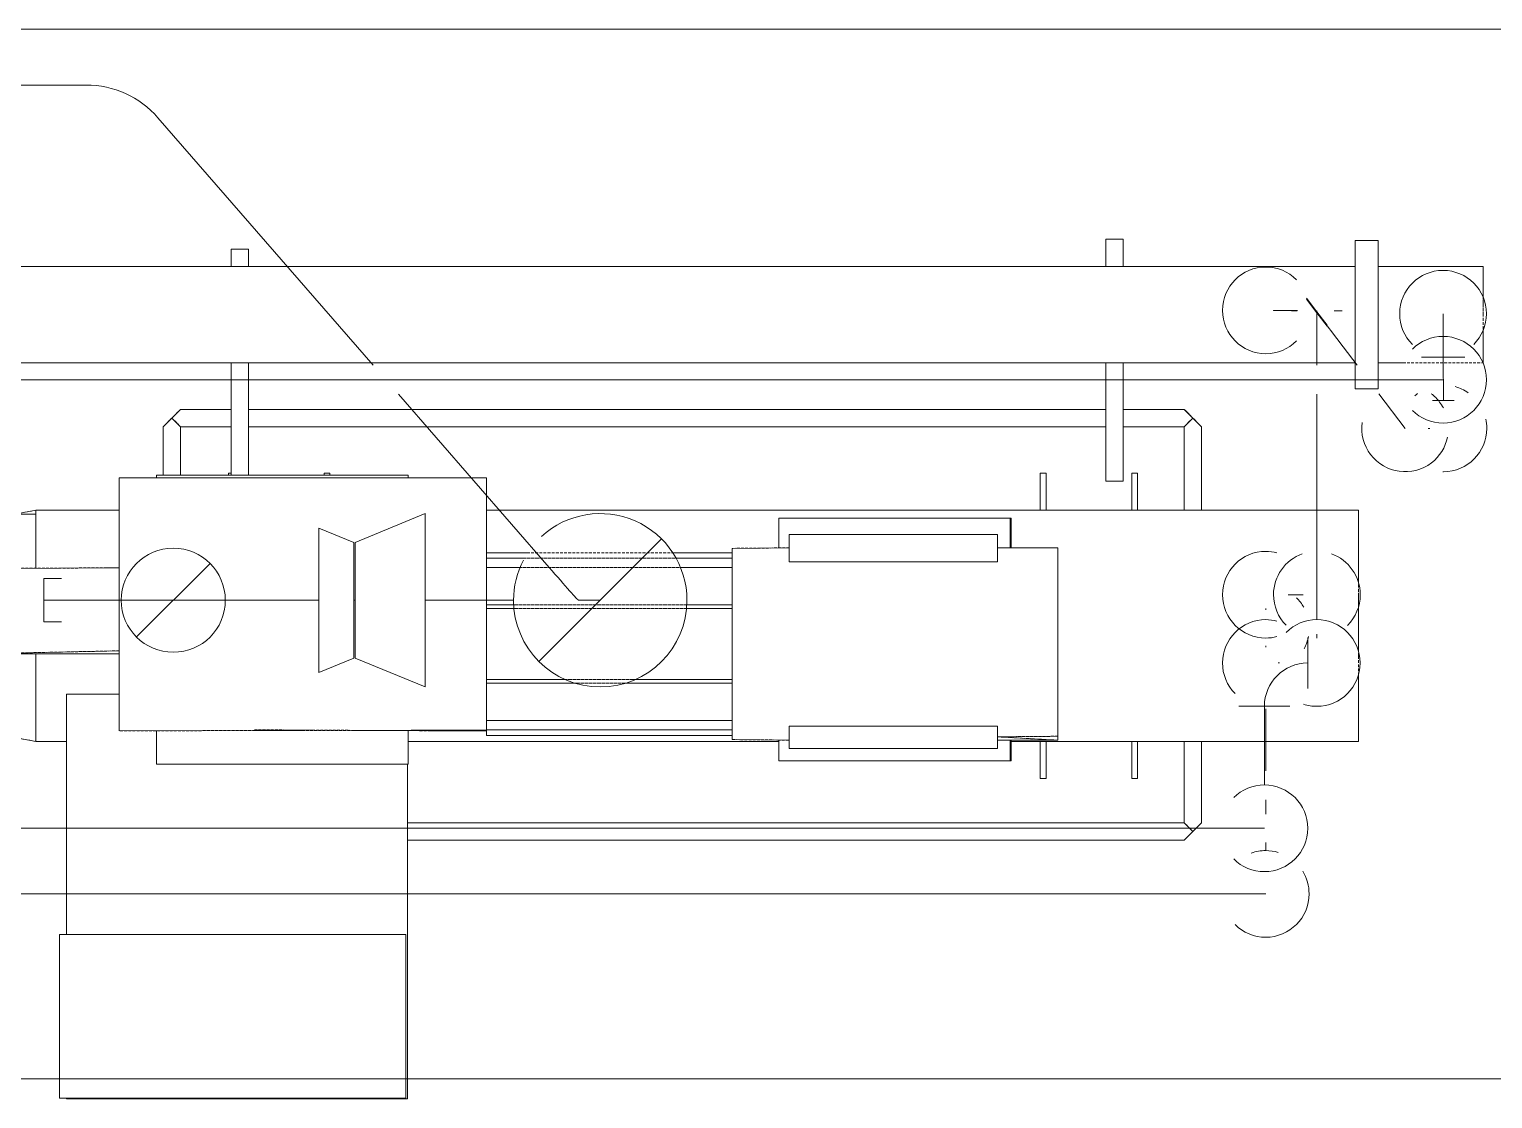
# Model space of a CAD drawing. Header units: centimetres. Extents: x -1906 to 5208, y -261 to 2955.
# Drawn here: x -752.2 to -499.1, y 745.1 to 930.2 of the extents above; entities that cross this region are included whole.
import ezdxf

# ---------------------------------------------------------------- set-up
doc = ezdxf.new("R2010")
doc.units = ezdxf.units.CM
doc.linetypes.add('Hidden', pattern=[0.714375, 0.47625, -0.238125])
for name, color, linetype, lineweight in [('A-DETL-HDLN', 7, 'Hidden', 18), ('M-EQPM', 7, 'Continuous', 18), ('M-HVAC-DUCT', 7, 'Continuous', 18), ('P-PIPE', 7, 'Continuous', 18)]:
    doc.layers.add(name, color=color, linetype=linetype, lineweight=lineweight)
doc.layers.add('M-HVAC-DUCT-ANNO', color=7, linetype='Continuous', lineweight=18, true_color=0x007f00)

# ---------------------------------------------------------------- blocks, each defined once
blk = doc.blocks.new('M_Round Tee - Standard-1409109-N01 - Planta trazado tuberias refrig exist_ - detalle 1')
at = {"layer": 'M-HVAC-DUCT', "color": 6, "true_color": 0xff00ff}
blk.add_line((-713.29, 831.41), (-741.29, 831.41), dxfattribs=at)
blk = doc.blocks.new('M_Round Transition - Angle - Reducción 45_-1409850-N01 - Planta trazado tuberias refrig exist_ - detalle 1')
at = {"layer": 'M-HVAC-DUCT', "color": 6, "true_color": 0xff00ff}
for p, q in [((6.04, 12.5), (0, 10)), ((6.04, -12.5), (6.04, 12.5)), ((0, 10), (0, -10)), ((0, -10), (6.04, -12.5))]:
    blk.add_line(p, q, dxfattribs=at)
blk = doc.blocks.new('M_Round Transition - Angle - Reducción 45_-1409851-N01 - Planta trazado tuberias refrig exist_ - detalle 1')
at = {"layer": 'M-HVAC-DUCT', "color": 6, "true_color": 0xff00ff}
for p, q in [((12.07, 15), (0, 10)), ((12.07, -15), (12.07, 15)), ((0, 10), (0, -10)), ((0, -10), (12.07, -15))]:
    blk.add_line(p, q, dxfattribs=at)
blk = doc.blocks.new('M_Round Elbow - 1 D-1410601-N01 - Planta trazado tuberias refrig exist_ - detalle 1')
at = {"layer": 'M-HVAC-DUCT', "color": 6, "true_color": 0xff00ff}
blk.add_line((-653.44, 831.41), (-653.44, 831.41), dxfattribs=at)
blk = doc.blocks.new('Bomba1 - Bomba1-1346114-N01 - Planta trazado tuberias refrig exist_ - detalle 1')
at = {"layer": 'A-DETL-HDLN'}
for p, q in [((76.25, 67.36), (76.25, 62.65)), ((76.25, 67.36), (79.25, 67.36)), ((79.25, 67.36), (76.25, 67.36)), ((76.25, 62.65), (76.25, 67.36)), ((79.25, 67.36), (79.25, 62.65)), ((79.25, 62.65), (79.25, 67.36)), ((123.35, 67.13), (119.35, 67.13)), ((123.35, 67.13), (119.35, 67.13)), ((119.35, 67.13), (119.35, 66.5)), ((119.35, 66.5), (119.35, 67.13)), ((119.35, 66.5), (119.35, 64.68)), ((119.35, 66.5), (119.35, 64.68)), ((123.35, 67.13), (123.35, 66.5)), ((123.35, 67.13), (123.35, 66.5)), ((123.35, 66.5), (123.35, 64.68)), ((123.35, 66.5), (123.35, 64.68)), ((-75, 65.61), (-75, 62.65)), ((-75, 65.61), (-72, 65.61)), ((-72, 65.61), (-75, 65.61)), ((-75, 62.65), (-75, 65.61)), ((-72, 65.61), (-72, 62.65)), ((-72, 62.65), (-72, 65.61)), ((119.35, 64.68), (119.35, 61.84)), ((119.35, 61.84), (119.35, 64.68)), ((123.35, 61.84), (123.35, 64.68)), ((123.35, 64.68), (123.35, 61.84)), ((119.35, 62.65), (-126.5, 62.65)), ((119.35, 62.65), (-126.5, 62.65)), ((119.35, 58.27), (119.35, 61.84)), ((119.35, 58.27), (119.35, 61.84)), ((123.35, 62.65), (141.5, 62.65)), ((123.35, 62.65), (141.5, 62.65)), ((123.35, 58.27), (123.35, 61.84)), ((123.35, 61.84), (123.35, 58.27)), ((141.5, 62.01), (141.5, 62.65)), ((141.5, 62.01), (141.5, 62.65)), ((141.5, 62.01), (141.5, 60.2)), ((141.5, 62.01), (141.5, 60.2)), ((119.35, 54.31), (119.35, 58.27)), ((119.35, 54.31), (119.35, 58.27)), ((123.35, 54.31), (123.35, 58.27)), ((123.35, 58.27), (123.35, 54.31)), ((141.5, 60.2), (141.5, 57.5)), ((141.5, 57.5), (141.5, 60.2)), ((141.5, 57.5), (141.5, 54.31)), ((141.5, 54.31), (141.5, 57.5)), ((119.35, 50.34), (119.35, 54.31)), ((119.35, 50.34), (119.35, 54.31)), ((123.35, 50.34), (123.35, 54.31)), ((123.35, 54.31), (123.35, 50.34)), ((141.5, 51.11), (141.5, 54.31)), ((141.5, 51.11), (141.5, 54.31)), ((141.5, 48.41), (141.5, 51.11)), ((141.5, 48.41), (141.5, 51.11)), ((119.35, 46.77), (119.35, 50.34)), ((119.35, 46.77), (119.35, 50.34)), ((123.35, 46.77), (123.35, 50.34)), ((123.35, 50.34), (123.35, 46.77)), ((141.5, 46.6), (141.5, 48.41)), ((141.5, 46.6), (141.5, 48.41)), ((119.35, 45.96), (-126.5, 45.96)), ((-75, 26.51), (-75, 45.96)), ((-75, 45.96), (-75, 26.51)), ((-72, 26.51), (-72, 45.96)), ((-72, 26.51), (-72, 45.96)), ((76.25, 25.46), (76.25, 45.96)), ((76.25, 45.96), (76.25, 25.46)), ((79.25, 25.46), (79.25, 45.96)), ((79.25, 25.46), (79.25, 45.96)), ((119.35, 43.93), (119.35, 46.77)), ((119.35, 43.93), (119.35, 46.77)), ((123.35, 43.93), (123.35, 46.77)), ((123.35, 46.77), (123.35, 43.93)), ((123.35, 45.96), (141.5, 45.96)), ((141.5, 46.6), (141.5, 45.96)), ((141.5, 45.96), (141.5, 46.6)), ((119.35, 42.11), (119.35, 43.93)), ((119.35, 42.11), (119.35, 43.93)), ((123.35, 42.11), (123.35, 43.93)), ((123.35, 43.93), (123.35, 42.11)), ((119.35, 41.48), (119.35, 42.11)), ((119.35, 41.48), (119.35, 42.11)), ((123.35, 41.48), (119.35, 41.48)), ((123.35, 41.48), (123.35, 42.11)), ((123.35, 42.11), (123.35, 41.48)), ((-85.28, 36.41), (-86.78, 34.91)), ((-86.78, 34.91), (-85.28, 36.41)), ((-83.78, 37.91), (-85.28, 36.41)), ((-83.78, 37.91), (-85.28, 36.41)), ((-85.28, 36.41), (-83.78, 34.91)), ((-85.28, 36.41), (-83.78, 34.91)), ((-75, 37.91), (-83.78, 37.91)), ((-75, 37.91), (-83.78, 37.91)), ((76.25, 37.91), (-72, 37.91)), ((76.25, 37.91), (-72, 37.91)), ((89.8, 37.91), (79.25, 37.91)), ((89.8, 37.91), (79.25, 37.91)), ((89.8, 37.91), (91.3, 36.41)), ((91.3, 36.41), (89.8, 37.91)), ((91.3, 36.41), (89.8, 34.91)), ((91.3, 36.41), (89.8, 34.91)), ((92.8, 34.91), (91.3, 36.41)), ((92.8, 34.91), (91.3, 36.41)), ((-86.78, 34.91), (-86.78, 26.51)), ((-86.78, 34.91), (-86.78, 26.51)), ((-83.78, 26.51), (-83.78, 34.91)), ((-75, 34.91), (-83.78, 34.91)), ((-75, 34.91), (-83.78, 34.91)), ((-83.78, 34.91), (-83.78, 26.51)), ((76.25, 34.91), (-72, 34.91)), ((76.25, 34.91), (-72, 34.91)), ((79.25, 34.91), (89.8, 34.91)), ((79.25, 34.91), (89.8, 34.91)), ((89.8, 34.91), (89.8, 20.45)), ((89.8, 20.45), (89.8, 34.91)), ((92.8, 20.45), (92.8, 34.91)), ((92.8, 20.45), (92.8, 34.91)), ((-94.38, 25.8), (-94.38, 26.09)), ((-94.38, 26.09), (-94.38, 25.8)), ((-94.38, 26.09), (-30.88, 26.07)), ((-94.38, 24.75), (-94.38, 25.8)), ((-94.38, 25.8), (-94.38, 24.75)), ((-87.95, 26.51), (-87.95, 26.09)), ((-87.95, 26.51), (-44.4, 26.51)), ((-87.95, 26.09), (-87.95, 26.51)), ((-44.4, 26.51), (-87.95, 26.51)), ((-75.51, 26.9), (-75, 26.9)), ((-75.51, 26.51), (-75.51, 26.9)), ((-75.51, 26.9), (-75, 26.9)), ((-75.51, 26.9), (-75.51, 26.51)), ((-57.95, 26.9), (-58.95, 26.9)), ((-57.95, 26.9), (-58.95, 26.9)), ((-58.95, 26.9), (-58.95, 26.51)), ((-58.95, 26.9), (-58.95, 26.51)), ((-57.95, 26.9), (-57.95, 26.51)), ((-57.95, 26.51), (-57.95, 26.9)), ((-44.4, 26.51), (-44.4, 26.08)), ((-44.4, 26.08), (-44.4, 26.51)), ((-30.88, 26.07), (-30.88, 25.99)), ((-30.88, 25.99), (-30.88, 26.07)), ((-30.88, 25.99), (-30.88, 25.4)), ((-30.88, 25.4), (-30.88, 25.99)), ((-30.88, 25.4), (-30.88, 24.34)), ((-30.88, 24.34), (-30.88, 25.4)), ((65.92, 26.9), (64.92, 26.9)), ((64.92, 20.45), (64.92, 26.9)), ((64.92, 26.9), (65.92, 26.9)), ((64.92, 26.9), (64.92, 20.45)), ((65.92, 20.45), (65.92, 26.9)), ((65.92, 20.45), (65.92, 26.9)), ((79.25, 25.46), (76.25, 25.46)), ((76.25, 25.46), (79.25, 25.46)), ((80.72, 26.9), (81.72, 26.9)), ((81.72, 26.9), (80.72, 26.9)), ((80.72, 26.9), (80.72, 20.45)), ((80.72, 20.45), (80.72, 26.9)), ((81.72, 26.9), (81.72, 20.45)), ((81.72, 26.9), (81.72, 20.45)), ((-94.38, 23.03), (-94.38, 24.75)), ((-94.38, 24.75), (-94.38, 23.03)), ((-94.38, 20.77), (-94.38, 23.03)), ((-94.38, 23.03), (-94.38, 20.77)), ((-30.88, 24.34), (-30.88, 22.88)), ((-30.88, 22.88), (-30.88, 24.34)), ((-30.88, 22.88), (-30.88, 21.08)), ((-30.88, 21.08), (-30.88, 22.88)), ((-108.83, 20.45), (-112.45, 19.78)), ((-108.83, 19.77), (-108.83, 20.45)), ((-108.83, 20.45), (-94.38, 20.45)), ((-108.83, 20.45), (-94.38, 20.45)), ((-108.83, 20.45), (-108.83, 19.77)), ((-94.38, 17.96), (-94.38, 20.77)), ((-94.38, 20.77), (-94.38, 17.96)), ((-30.88, 21.08), (-30.88, 16.73)), ((-30.88, 16.73), (-30.88, 21.08)), ((-30.88, 20.45), (119.94, 20.45)), ((-30.88, 20.45), (119.94, 20.45)), ((119.94, 19.77), (119.94, 20.45)), ((119.94, 20.45), (119.94, 19.77)), ((-112.45, 19.78), (-108.83, 19.77)), ((-108.83, 19.77), (-112.45, 19.78)), ((-108.83, 17.77), (-108.83, 19.77)), ((-108.83, 19.77), (-108.83, 17.77)), ((-108.83, 14.59), (-108.83, 17.77)), ((-108.83, 17.77), (-108.83, 14.59)), ((-94.38, 14.64), (-94.38, 17.96)), ((-94.38, 17.96), (-94.38, 14.64)), ((19.67, 13.93), (19.67, 19.09)), ((19.67, 19.09), (59.72, 19.09)), ((19.67, 19.09), (59.72, 19.09)), ((19.67, 19.09), (19.67, 13.93)), ((58.88, 19.09), (58.76, 19.09)), ((59.72, 19.09), (58.76, 19.09)), ((59.72, 19.09), (58.76, 19.09)), ((58.76, 19.09), (58.76, 19.09)), ((58.88, 19.09), (58.76, 19.09)), ((58.76, 19.09), (58.76, 19.09)), ((59.72, 19.09), (58.88, 19.09)), ((59.72, 19.09), (58.88, 19.09)), ((59.72, 19.09), (59.72, 13.95)), ((59.72, 19.09), (59.74, 19.09)), ((59.72, 13.95), (59.72, 19.09)), ((59.72, 19.09), (59.74, 19.09)), ((59.74, 13.95), (59.74, 19.09)), ((59.74, 19.09), (59.74, 13.95)), ((59.88, 19.09), (59.76, 19.09)), ((59.76, 13.95), (59.76, 19.09)), ((59.76, 13.95), (59.76, 19.09)), ((59.76, 19.09), (59.88, 19.09)), ((59.89, 15.91), (59.88, 19.09)), ((59.88, 19.09), (59.89, 15.91)), ((119.94, 19.77), (119.94, 17.77)), ((119.94, 19.77), (119.94, 17.77)), ((119.94, 17.77), (119.94, 14.59)), ((119.94, 17.77), (119.94, 14.59)), ((-30.88, 16.73), (-30.88, 11.74)), ((-30.88, 11.74), (-30.88, 16.73)), ((21.5, 16.25), (57.5, 16.25)), ((21.5, 16.25), (21.5, 11.5)), ((57.5, 16.25), (21.5, 16.25)), ((21.5, 11.5), (21.5, 16.25)), ((57.5, 11.5), (57.5, 16.25)), ((57.5, 11.5), (57.5, 16.25)), ((59.88, 13.95), (59.89, 15.91)), ((59.88, 13.95), (59.89, 15.91)), ((-108.83, 10.45), (-108.83, 14.59)), ((-108.83, 14.59), (-108.83, 10.45)), ((-94.38, 10.95), (-94.38, 14.64)), ((-94.38, 14.64), (-94.38, 10.95)), ((11.62, 13.11), (-30.88, 13.11)), ((11.62, 13.11), (-30.88, 13.11)), ((21.5, 13.95), (11.62, 13.86)), ((11.62, 13.7), (11.62, 13.86)), ((11.62, 13.7), (11.62, 13.86)), ((11.62, 12.27), (11.62, 13.7)), ((11.62, 12.27), (11.62, 13.7)), ((57.5, 13.95), (67.92, 13.95)), ((67.92, 13.95), (67.92, 13.28)), ((67.92, 13.28), (67.92, 13.95)), ((67.92, 13.28), (67.92, 11.31)), ((67.92, 13.28), (67.92, 11.31)), ((119.94, 10.45), (119.94, 14.59)), ((119.94, 14.59), (119.94, 10.45)), ((-119.88, 10.38), (-94.38, 10.49)), ((-94.38, 10.49), (-96.99, 10.48)), ((-94.38, 7), (-94.38, 10.95)), ((-94.38, 10.95), (-94.38, 7)), ((-30.88, 12.14), (11.62, 12.14)), ((11.62, 12.14), (-30.88, 12.14)), ((-30.88, 11.74), (-30.88, 6.42)), ((-30.88, 6.42), (-30.88, 11.74)), ((11.62, 10.55), (-30.88, 10.55)), ((-30.88, 10.55), (11.62, 10.55)), ((11.62, 9.68), (11.62, 12.27)), ((11.62, 9.68), (11.62, 12.27)), ((57.5, 11.5), (21.5, 11.5)), ((57.5, 11.5), (21.5, 11.5)), ((67.92, 11.31), (67.92, 8.21)), ((67.92, 11.31), (67.92, 8.21)), ((119.94, 5.63), (119.94, 10.45)), ((119.94, 10.45), (119.94, 5.63)), ((11.62, 6.13), (11.62, 9.68)), ((11.62, 9.68), (11.62, 6.13)), ((67.92, 8.21), (67.92, 4.22)), ((67.92, 8.21), (67.92, 4.22)), ((-94.38, 2.9), (-94.38, 7)), ((-94.38, 7), (-94.38, 2.9)), ((-30.88, 6.42), (-30.88, 1.01)), ((-30.88, 1.01), (-30.88, 6.42)), ((11.62, 1.9), (11.62, 6.13)), ((11.62, 6.13), (11.62, 1.9)), ((119.94, 0.45), (119.94, 5.63)), ((119.94, 5.63), (119.94, 0.45)), ((-94.38, -1.18), (-94.38, 2.9)), ((-94.38, 2.9), (-94.38, -1.18)), ((11.62, 4.11), (-30.88, 4.11)), ((-30.88, 4.11), (11.62, 4.11)), ((-30.88, 3.43), (11.62, 3.43)), ((11.62, 3.43), (-30.88, 3.43)), ((67.92, 4.22), (67.92, -0.32)), ((67.92, 4.22), (67.92, -0.32)), ((-30.88, 1.01), (-30.88, -4.18)), ((-30.88, -4.18), (-30.88, 1.01)), ((11.62, -2.69), (11.62, 1.9)), ((11.62, 1.9), (11.62, -2.69)), ((119.94, -4.72), (119.94, 0.45)), ((119.94, -4.72), (119.94, 0.45)), ((-94.38, -5.12), (-94.38, -1.18)), ((-94.38, -1.18), (-94.38, -5.12)), ((67.92, -0.32), (67.92, -5.06)), ((67.92, -5.06), (67.92, -0.32)), ((-119.88, -4.42), (-94.38, -3.87)), ((-94.38, -3.87), (-119.88, -4.42)), ((-94.38, -4.42), (-119.88, -4.42)), ((-119.88, -4.42), (-94.38, -4.42)), ((-108.83, -4.72), (-108.83, -4.42)), ((-108.83, -4.42), (-108.83, -4.72)), ((-108.83, -9.55), (-108.83, -4.72)), ((-108.83, -4.72), (-108.83, -9.55)), ((-30.88, -4.18), (-30.88, -8.85)), ((-30.88, -8.85), (-30.88, -4.18)), ((11.62, -7.28), (11.62, -2.69)), ((11.62, -2.69), (11.62, -7.28)), ((67.92, -5.06), (67.92, -9.61)), ((67.92, -9.61), (67.92, -5.06)), ((119.94, -9.55), (119.94, -4.72)), ((119.94, -9.55), (119.94, -4.72)), ((-94.38, -8.82), (-94.38, -5.12)), ((-94.38, -5.12), (-94.38, -8.82)), ((11.62, -11.52), (11.62, -7.28)), ((11.62, -7.28), (11.62, -11.52)), ((-108.83, -13.69), (-108.83, -9.55)), ((-108.83, -9.55), (-108.83, -13.69)), ((-94.38, -12.14), (-94.38, -8.82)), ((-94.38, -8.82), (-94.38, -12.14)), ((11.62, -8.81), (-30.88, -8.81)), ((-30.88, -8.81), (11.62, -8.81)), ((-30.88, -8.85), (-30.88, -12.85)), ((-30.88, -12.85), (-30.88, -8.85)), ((-30.88, -9.49), (11.62, -9.49)), ((11.62, -9.49), (-30.88, -9.49)), ((67.92, -13.59), (67.92, -9.61)), ((67.92, -13.59), (67.92, -9.61)), ((119.94, -13.69), (119.94, -9.55)), ((119.94, -13.69), (119.94, -9.55)), ((-103.5, -11.4), (-94.38, -11.4)), ((-103.5, -11.4), (-103.5, -52.99)), ((-103.5, -52.99), (-103.5, -11.4)), ((-103.5, -11.4), (-94.38, -11.4)), ((-94.38, -14.87), (-94.38, -12.14)), ((-94.38, -12.14), (-94.38, -14.87)), ((11.62, -15.07), (11.62, -11.52)), ((11.62, -15.07), (11.62, -11.52)), ((-108.83, -16.87), (-108.83, -13.69)), ((-108.83, -13.69), (-108.83, -16.87)), ((-94.38, -16.81), (-94.38, -14.87)), ((-94.38, -14.87), (-94.38, -16.81)), ((-30.88, -12.85), (-30.88, -14.52)), ((-30.88, -14.52), (-30.88, -12.85)), ((-30.88, -14.52), (-30.88, -15.9)), ((-30.88, -15.9), (-30.88, -14.52)), ((11.62, -17.66), (11.62, -15.07)), ((11.62, -17.66), (11.62, -15.07)), ((67.92, -16.69), (67.92, -13.59)), ((67.92, -16.69), (67.92, -13.59)), ((119.94, -16.87), (119.94, -13.69)), ((119.94, -16.87), (119.94, -13.69)), ((-108.83, -16.87), (-108.83, -18.87)), ((-108.83, -18.87), (-108.83, -16.87)), ((-94.38, -17.71), (-94.38, -16.81)), ((-94.38, -16.81), (-94.38, -17.71)), ((-30.88, -17.63), (-94.38, -17.71)), ((-87.95, -23.49), (-87.95, -17.7)), ((-87.95, -17.7), (-87.95, -23.49)), ((-71.01, -17.55), (-30.88, -17.75)), ((-44.4, -23.49), (-44.4, -17.68)), ((-44.4, -17.68), (-44.4, -23.49)), ((-43.88, -17.59), (-30.88, -17.63)), ((-30.88, -15.9), (-30.88, -15.94)), ((-30.88, -15.94), (-30.88, -15.9)), ((-30.88, -15.94), (-30.88, -16.74)), ((-30.88, -15.94), (11.62, -15.94)), ((11.62, -15.94), (-30.88, -15.94)), ((-30.88, -15.94), (-30.88, -16.74)), ((-30.88, -16.74), (-30.88, -17.28)), ((-30.88, -17.28), (-30.88, -16.74)), ((-30.88, -17.28), (-30.88, -17.52)), ((-30.88, -17.52), (-30.88, -17.28)), ((-30.88, -17.52), (-30.88, -17.63)), ((-30.88, -17.52), (11.62, -17.52)), ((11.62, -17.52), (-30.88, -17.52)), ((-30.88, -17.63), (-30.88, -17.52)), ((-30.88, -17.63), (-30.88, -17.72)), ((-30.88, -17.72), (-30.88, -17.63)), ((11.62, -19.09), (11.62, -17.66)), ((11.62, -19.09), (11.62, -17.66)), ((21.5, -16.89), (57.5, -16.89)), ((21.5, -16.89), (21.5, -20.75)), ((21.5, -16.89), (21.5, -20.75)), ((21.5, -16.89), (57.5, -16.89)), ((57.5, -16.89), (57.5, -20.75)), ((57.5, -20.75), (57.5, -16.89)), ((67.92, -16.69), (67.92, -18.66)), ((67.92, -18.66), (67.92, -16.69)), ((119.94, -18.87), (119.94, -16.87)), ((119.94, -18.87), (119.94, -16.87)), ((-112.45, -18.88), (-108.83, -19.55)), ((-108.83, -18.87), (-108.83, -19.55)), ((-108.83, -19.55), (-108.83, -18.87)), ((-103.5, -19.55), (-108.83, -19.55)), ((19.67, -19.55), (-44.4, -19.55)), ((-30.88, -17.75), (-30.88, -17.72)), ((-30.88, -17.75), (-30.88, -17.72)), ((-30.88, -18.5), (-30.88, -17.75)), ((-30.88, -17.75), (-30.88, -18.5)), ((11.62, -18.5), (-30.88, -18.5)), ((-30.88, -18.5), (11.62, -18.5)), ((11.62, -19.24), (11.62, -19.09)), ((11.62, -19.24), (11.62, -19.09)), ((11.62, -19.24), (21.5, -19.33)), ((11.62, -19.24), (21.5, -19.33)), ((19.67, -19.32), (19.67, -22.91)), ((19.67, -22.91), (19.67, -19.32)), ((57.5, -18.76), (67.92, -18.66)), ((67.92, -18.66), (57.5, -18.76)), ((67.92, -19.34), (57.5, -18.76)), ((57.5, -18.76), (67.92, -19.34)), ((57.5, -19.33), (67.92, -19.34)), ((57.5, -19.33), (67.92, -19.34)), ((59.72, -22.91), (59.72, -19.33)), ((59.72, -19.33), (59.72, -22.91)), ((59.74, -22.91), (59.75, -19.33)), ((59.74, -22.91), (59.74, -19.33)), ((59.74, -22.91), (59.75, -19.33)), ((59.74, -19.33), (59.74, -22.91)), ((59.86, -22.91), (59.88, -19.33)), ((59.88, -19.33), (59.86, -22.91)), ((119.94, -19.55), (59.88, -19.55)), ((64.92, -25.99), (64.92, -19.55)), ((64.92, -19.55), (64.92, -25.99)), ((65.92, -25.99), (65.92, -19.55)), ((65.92, -25.99), (65.92, -19.55)), ((67.92, -19.34), (67.92, -18.66)), ((67.92, -18.66), (67.92, -19.34)), ((80.72, -25.99), (80.72, -19.55)), ((80.72, -25.99), (80.72, -19.55)), ((81.72, -25.99), (81.72, -19.55)), ((81.72, -25.99), (81.72, -19.55)), ((89.8, -19.55), (89.8, -33.64)), ((89.8, -33.64), (89.8, -19.55)), ((92.8, -33.64), (92.8, -19.55)), ((92.8, -33.64), (92.8, -19.55)), ((119.94, -18.87), (119.94, -19.55)), ((119.94, -19.55), (119.94, -18.87)), ((21.5, -20.75), (57.5, -20.75)), ((57.5, -20.75), (21.5, -20.75)), ((-44.4, -23.49), (-87.95, -23.49)), ((-44.4, -23.49), (-87.95, -23.49)), ((-44.5, -23.49), (-44.5, -81.39)), ((-44.5, -81.39), (-44.5, -23.49)), ((19.67, -22.91), (59.72, -22.91)), ((59.72, -22.91), (19.67, -22.91)), ((59.72, -22.91), (59.74, -22.91)), ((59.74, -22.91), (59.72, -22.91)), ((59.86, -22.91), (59.74, -22.91)), ((59.86, -22.91), (59.74, -22.91)), ((65.92, -25.99), (64.92, -25.99)), ((64.92, -25.99), (65.92, -25.99)), ((81.72, -25.99), (80.72, -25.99)), ((80.72, -25.99), (81.72, -25.99)), ((89.8, -33.64), (-44.5, -33.64)), ((89.8, -33.64), (-44.5, -33.64)), ((89.8, -33.64), (91.3, -35.14)), ((91.3, -35.14), (89.8, -33.64)), ((91.3, -35.14), (89.8, -36.64)), ((89.8, -36.64), (91.3, -35.14)), ((91.3, -35.14), (92.8, -33.64)), ((92.8, -33.64), (91.3, -35.14)), ((89.8, -36.64), (-44.5, -36.64)), ((89.8, -36.64), (-44.5, -36.64)), ((-44.84, -52.99), (-104.7, -52.99)), ((-104.7, -52.99), (-104.7, -81.27)), ((-44.84, -52.99), (-104.7, -52.99)), ((-104.7, -81.27), (-104.7, -52.99)), ((-44.84, -81.27), (-44.84, -52.99)), ((-44.84, -81.27), (-44.84, -52.99)), ((-44.84, -81.27), (-104.7, -81.27)), ((-44.84, -81.27), (-104.7, -81.27)), ((-103.5, -81.39), (-103.5, -81.27)), ((-103.5, -81.27), (-103.5, -81.39)), ((-44.5, -81.39), (-103.5, -81.39)), ((-44.5, -81.39), (-103.5, -81.39))]:
    blk.add_line(p, q, dxfattribs=at)
at = {"layer": 'M-EQPM'}
for p, q in [((76.25, 67.36), (76.25, 62.65)), ((76.25, 67.36), (79.25, 67.36)), ((79.25, 67.36), (76.25, 67.36)), ((76.25, 62.65), (76.25, 67.36)), ((79.25, 67.36), (79.25, 62.65)), ((79.25, 62.65), (79.25, 67.36)), ((123.35, 67.13), (119.35, 67.13)), ((123.35, 67.13), (119.35, 67.13)), ((119.35, 67.13), (119.35, 66.5)), ((119.35, 66.5), (119.35, 67.13)), ((119.35, 66.5), (119.35, 64.68)), ((119.35, 66.5), (119.35, 64.68)), ((123.35, 67.13), (123.35, 66.5)), ((123.35, 67.13), (123.35, 66.5)), ((123.35, 66.5), (123.35, 64.68)), ((123.35, 66.5), (123.35, 64.68)), ((-75, 65.61), (-75, 62.65)), ((-75, 65.61), (-72, 65.61)), ((-72, 65.61), (-75, 65.61)), ((-75, 62.65), (-75, 65.61)), ((-72, 65.61), (-72, 62.65)), ((-72, 62.65), (-72, 65.61)), ((119.35, 64.68), (119.35, 61.84)), ((119.35, 61.84), (119.35, 64.68)), ((123.35, 61.84), (123.35, 64.68)), ((123.35, 64.68), (123.35, 61.84)), ((119.35, 62.65), (-122.1, 62.65)), ((119.35, 62.65), (-122.1, 62.65)), ((119.35, 58.27), (119.35, 61.84)), ((119.35, 58.27), (119.35, 61.84)), ((123.35, 62.65), (141.5, 62.65)), ((123.35, 62.65), (141.5, 62.65)), ((123.35, 58.27), (123.35, 61.84)), ((123.35, 61.84), (123.35, 58.27)), ((141.5, 62.01), (141.5, 62.65)), ((141.5, 62.01), (141.5, 62.65)), ((141.5, 62.01), (141.5, 60.2)), ((141.5, 62.01), (141.5, 60.2)), ((119.35, 54.31), (119.35, 58.27)), ((119.35, 54.31), (119.35, 58.27)), ((123.35, 54.31), (123.35, 58.27)), ((123.35, 58.27), (123.35, 54.31)), ((141.5, 60.2), (141.5, 57.5)), ((141.5, 57.5), (141.5, 60.2)), ((141.5, 57.5), (141.5, 57.17)), ((141.5, 57.17), (141.5, 57.5)), ((119.35, 50.34), (119.35, 54.31)), ((119.35, 50.34), (119.35, 54.31)), ((123.35, 50.34), (123.35, 54.31)), ((123.35, 54.31), (123.35, 50.34)), ((141.5, 51.11), (141.5, 51.76)), ((141.5, 51.11), (141.5, 51.76)), ((141.5, 48.41), (141.5, 51.11)), ((141.5, 48.41), (141.5, 51.11)), ((119.35, 46.77), (119.35, 50.34)), ((119.35, 46.77), (119.35, 50.34)), ((123.35, 46.77), (123.35, 50.34)), ((123.35, 50.34), (123.35, 46.77)), ((141.5, 46.6), (141.5, 48.41)), ((141.5, 46.6), (141.5, 48.41)), ((119.35, 45.96), (-122.1, 45.96)), ((-75, 26.51), (-75, 45.96)), ((-75, 45.96), (-75, 26.51)), ((-72, 26.51), (-72, 45.96)), ((-72, 26.51), (-72, 45.96)), ((76.25, 25.46), (76.25, 45.96)), ((76.25, 45.96), (76.25, 25.46)), ((79.25, 25.46), (79.25, 45.96)), ((79.25, 25.46), (79.25, 45.96)), ((119.35, 43.93), (119.35, 46.77)), ((119.35, 43.93), (119.35, 46.77)), ((123.35, 43.93), (123.35, 46.77)), ((123.35, 46.77), (123.35, 43.93)), ((123.35, 45.96), (127.73, 45.96)), ((141.41, 45.96), (141.5, 45.96)), ((141.5, 46.6), (141.5, 45.96)), ((141.5, 45.96), (141.5, 46.6)), ((119.35, 42.11), (119.35, 43.93)), ((119.35, 42.11), (119.35, 43.93)), ((123.35, 42.11), (123.35, 43.93)), ((123.35, 43.93), (123.35, 42.11)), ((119.35, 41.48), (119.35, 42.11)), ((119.35, 41.48), (119.35, 42.11)), ((123.35, 41.48), (119.35, 41.48)), ((123.35, 41.48), (123.35, 42.11)), ((123.35, 42.11), (123.35, 41.48)), ((-85.28, 36.41), (-86.78, 34.91)), ((-86.78, 34.91), (-85.28, 36.41)), ((-83.78, 37.91), (-85.28, 36.41)), ((-83.78, 37.91), (-85.28, 36.41)), ((-85.28, 36.41), (-83.78, 34.91)), ((-85.28, 36.41), (-83.78, 34.91)), ((-75, 37.91), (-83.78, 37.91)), ((-75, 37.91), (-83.78, 37.91)), ((76.25, 37.91), (-72, 37.91)), ((76.25, 37.91), (-72, 37.91)), ((89.8, 37.91), (79.25, 37.91)), ((89.8, 37.91), (79.25, 37.91)), ((89.8, 37.91), (91.3, 36.41)), ((91.3, 36.41), (89.8, 37.91)), ((91.3, 36.41), (89.8, 34.91)), ((91.3, 36.41), (89.8, 34.91)), ((92.8, 34.91), (91.3, 36.41)), ((92.8, 34.91), (91.3, 36.41)), ((-86.78, 34.91), (-86.78, 26.51)), ((-86.78, 34.91), (-86.78, 26.51)), ((-83.78, 26.51), (-83.78, 34.91)), ((-75, 34.91), (-83.78, 34.91)), ((-75, 34.91), (-83.78, 34.91)), ((-83.78, 34.91), (-83.78, 26.51)), ((76.25, 34.91), (-72, 34.91)), ((76.25, 34.91), (-72, 34.91)), ((79.25, 34.91), (89.8, 34.91)), ((79.25, 34.91), (89.8, 34.91)), ((89.8, 34.91), (89.8, 20.45)), ((89.8, 20.45), (89.8, 34.91)), ((92.8, 20.45), (92.8, 34.91)), ((92.8, 20.45), (92.8, 34.91)), ((-94.38, 25.8), (-94.38, 26.09)), ((-94.38, 26.09), (-94.38, 25.8)), ((-94.38, 26.09), (-30.88, 26.07)), ((-94.38, 24.75), (-94.38, 25.8)), ((-94.38, 25.8), (-94.38, 24.75)), ((-87.95, 26.51), (-87.95, 26.09)), ((-87.95, 26.51), (-44.4, 26.51)), ((-87.95, 26.09), (-87.95, 26.51)), ((-44.4, 26.51), (-87.95, 26.51)), ((-75.51, 26.9), (-75, 26.9)), ((-75.51, 26.51), (-75.51, 26.9)), ((-75.51, 26.9), (-75, 26.9)), ((-75.51, 26.9), (-75.51, 26.51)), ((-57.95, 26.9), (-58.95, 26.9)), ((-57.95, 26.9), (-58.95, 26.9)), ((-58.95, 26.9), (-58.95, 26.51)), ((-58.95, 26.9), (-58.95, 26.51)), ((-57.95, 26.9), (-57.95, 26.51)), ((-57.95, 26.51), (-57.95, 26.9)), ((-44.4, 26.51), (-44.4, 26.08)), ((-44.4, 26.08), (-44.4, 26.51)), ((-30.88, 26.07), (-30.88, 25.99)), ((-30.88, 25.99), (-30.88, 26.07)), ((-30.88, 25.99), (-30.88, 25.4)), ((-30.88, 25.4), (-30.88, 25.99)), ((-30.88, 25.4), (-30.88, 24.34)), ((-30.88, 24.34), (-30.88, 25.4)), ((65.92, 26.9), (64.92, 26.9)), ((64.92, 20.45), (64.92, 26.9)), ((64.92, 26.9), (65.92, 26.9)), ((64.92, 26.9), (64.92, 20.45)), ((65.92, 20.45), (65.92, 26.9)), ((65.92, 20.45), (65.92, 26.9)), ((79.25, 25.46), (76.25, 25.46)), ((76.25, 25.46), (79.25, 25.46)), ((80.72, 26.9), (81.72, 26.9)), ((81.72, 26.9), (80.72, 26.9)), ((80.72, 26.9), (80.72, 20.45)), ((80.72, 20.45), (80.72, 26.9)), ((81.72, 26.9), (81.72, 20.45)), ((81.72, 26.9), (81.72, 20.45)), ((-94.38, 23.03), (-94.38, 24.75)), ((-94.38, 24.75), (-94.38, 23.03)), ((-94.38, 20.77), (-94.38, 23.03)), ((-94.38, 23.03), (-94.38, 20.77)), ((-30.88, 24.34), (-30.88, 22.88)), ((-30.88, 22.88), (-30.88, 24.34)), ((-30.88, 22.88), (-30.88, 21.08)), ((-30.88, 21.08), (-30.88, 22.88)), ((-108.83, 20.45), (-112.45, 19.78)), ((-108.83, 19.77), (-108.83, 20.45)), ((-108.83, 20.45), (-94.38, 20.45)), ((-108.83, 20.45), (-94.38, 20.45)), ((-108.83, 20.45), (-108.83, 19.77)), ((-94.38, 17.96), (-94.38, 20.77)), ((-94.38, 20.77), (-94.38, 17.96)), ((-30.88, 21.08), (-30.88, 16.73)), ((-30.88, 16.73), (-30.88, 21.08)), ((-30.88, 20.45), (119.94, 20.45)), ((-30.88, 20.45), (119.94, 20.45)), ((119.94, 19.77), (119.94, 20.45)), ((119.94, 20.45), (119.94, 19.77)), ((-112.45, 19.78), (-108.83, 19.77)), ((-108.83, 19.77), (-112.45, 19.78)), ((-108.83, 17.77), (-108.83, 19.77)), ((-108.83, 19.77), (-108.83, 17.77)), ((-108.83, 14.59), (-108.83, 17.77)), ((-108.83, 17.77), (-108.83, 14.59)), ((-94.38, 14.64), (-94.38, 17.96)), ((-94.38, 17.96), (-94.38, 14.64)), ((19.67, 13.93), (19.67, 19.09)), ((19.67, 19.09), (59.72, 19.09)), ((19.67, 19.09), (59.72, 19.09)), ((19.67, 19.09), (19.67, 13.93)), ((58.88, 19.09), (58.76, 19.09)), ((59.72, 19.09), (58.76, 19.09)), ((59.72, 19.09), (58.76, 19.09)), ((58.76, 19.09), (58.76, 19.09)), ((58.88, 19.09), (58.76, 19.09)), ((58.76, 19.09), (58.76, 19.09)), ((59.72, 19.09), (58.88, 19.09)), ((59.72, 19.09), (58.88, 19.09)), ((59.72, 19.09), (59.72, 13.95)), ((59.72, 19.09), (59.74, 19.09)), ((59.72, 13.95), (59.72, 19.09)), ((59.72, 19.09), (59.74, 19.09)), ((59.74, 13.95), (59.74, 19.09)), ((59.74, 19.09), (59.74, 13.95)), ((59.88, 19.09), (59.76, 19.09)), ((59.76, 13.95), (59.76, 19.09)), ((59.76, 13.95), (59.76, 19.09)), ((59.76, 19.09), (59.88, 19.09)), ((59.89, 15.91), (59.88, 19.09)), ((59.88, 19.09), (59.89, 15.91)), ((119.94, 19.77), (119.94, 17.77)), ((119.94, 19.77), (119.94, 17.77)), ((119.94, 17.77), (119.94, 14.59)), ((119.94, 17.77), (119.94, 14.59)), ((-30.88, 16.73), (-30.88, 11.74)), ((-30.88, 11.74), (-30.88, 16.73)), ((21.5, 16.25), (57.5, 16.25)), ((21.5, 16.25), (21.5, 11.5)), ((57.5, 16.25), (21.5, 16.25)), ((21.5, 11.5), (21.5, 16.25)), ((57.5, 11.5), (57.5, 16.25)), ((57.5, 11.5), (57.5, 16.25)), ((59.88, 13.95), (59.89, 15.91)), ((59.88, 13.95), (59.89, 15.91)), ((-108.83, 10.45), (-108.83, 14.59)), ((-108.83, 14.59), (-108.83, 10.45)), ((-94.38, 10.95), (-94.38, 14.64)), ((-94.38, 14.64), (-94.38, 10.95)), ((-23.62, 13.11), (-30.88, 13.11)), ((-23.62, 13.11), (-30.88, 13.11)), ((11.62, 13.11), (1.24, 13.11)), ((11.62, 13.11), (1.24, 13.11)), ((21.5, 13.95), (11.62, 13.86)), ((11.62, 13.7), (11.62, 13.86)), ((11.62, 13.7), (11.62, 13.86)), ((11.62, 12.27), (11.62, 13.7)), ((11.62, 12.27), (11.62, 13.7)), ((57.5, 13.95), (67.92, 13.95)), ((67.92, 13.95), (67.92, 13.28)), ((67.92, 13.28), (67.92, 13.95)), ((67.92, 13.28), (67.92, 11.31)), ((67.92, 13.28), (67.92, 11.31)), ((119.94, 10.45), (119.94, 14.59)), ((119.94, 14.59), (119.94, 10.45)), ((-119.88, 10.38), (-94.38, 10.49)), ((-94.38, 10.49), (-96.99, 10.48)), ((-94.38, 7), (-94.38, 10.95)), ((-94.38, 10.95), (-94.38, 7)), ((-30.88, 12.14), (-24.28, 12.14)), ((-24.28, 12.14), (-30.88, 12.14)), ((-30.88, 11.74), (-30.88, 6.42)), ((-30.88, 6.42), (-30.88, 11.74)), ((-24.94, 10.55), (-30.88, 10.55)), ((-30.88, 10.55), (-24.94, 10.55)), ((1.91, 12.14), (11.62, 12.14)), ((11.62, 12.14), (1.91, 12.14)), ((11.62, 10.55), (2.56, 10.55)), ((2.56, 10.55), (11.62, 10.55)), ((11.62, 9.68), (11.62, 12.27)), ((11.62, 9.68), (11.62, 12.27)), ((57.5, 11.5), (21.5, 11.5)), ((57.5, 11.5), (21.5, 11.5)), ((67.92, 11.31), (67.92, 8.21)), ((67.92, 11.31), (67.92, 8.21)), ((119.94, 7.91), (119.94, 10.45)), ((119.94, 10.45), (119.94, 7.91)), ((11.62, 6.13), (11.62, 9.68)), ((11.62, 9.68), (11.62, 6.13)), ((67.92, 8.21), (67.92, 4.22)), ((67.92, 8.21), (67.92, 4.22)), ((-94.38, 2.9), (-94.38, 7)), ((-94.38, 7), (-94.38, 2.9)), ((-30.88, 6.42), (-30.88, 1.01)), ((-30.88, 1.01), (-30.88, 6.42)), ((11.62, 1.9), (11.62, 6.13)), ((11.62, 6.13), (11.62, 1.9)), ((-94.38, -1.18), (-94.38, 2.9)), ((-94.38, 2.9), (-94.38, -1.18)), ((-26.09, 4.11), (-30.88, 4.11)), ((-30.88, 4.11), (-26.09, 4.11)), ((-30.88, 3.43), (-26, 3.43)), ((-26, 3.43), (-30.88, 3.43)), ((3.62, 3.43), (11.62, 3.43)), ((11.62, 3.43), (3.62, 3.43)), ((11.62, 4.11), (3.71, 4.11)), ((3.71, 4.11), (11.62, 4.11)), ((67.92, 4.22), (67.92, -0.32)), ((67.92, 4.22), (67.92, -0.32)), ((119.94, 0.45), (119.94, 3.78)), ((119.94, 3.78), (119.94, 0.45)), ((-30.88, 1.01), (-30.88, -4.18)), ((-30.88, -4.18), (-30.88, 1.01)), ((11.62, -2.69), (11.62, 1.9)), ((11.62, 1.9), (11.62, -2.69)), ((119.94, -3.93), (119.94, 0.45)), ((119.94, -3.93), (119.94, 0.45)), ((-94.38, -5.12), (-94.38, -1.18)), ((-94.38, -1.18), (-94.38, -5.12)), ((67.92, -0.32), (67.92, -5.06)), ((67.92, -5.06), (67.92, -0.32)), ((-119.88, -4.42), (-94.38, -3.87)), ((-94.38, -3.87), (-119.88, -4.42)), ((-94.38, -4.42), (-119.88, -4.42)), ((-119.88, -4.42), (-94.38, -4.42)), ((-108.83, -4.72), (-108.83, -4.42)), ((-108.83, -4.42), (-108.83, -4.72)), ((-108.83, -9.55), (-108.83, -4.72)), ((-108.83, -4.72), (-108.83, -9.55)), ((-30.88, -4.18), (-30.88, -8.85)), ((-30.88, -8.85), (-30.88, -4.18)), ((11.62, -7.28), (11.62, -2.69)), ((11.62, -2.69), (11.62, -7.28)), ((67.92, -5.06), (67.92, -9.61)), ((67.92, -9.61), (67.92, -5.06)), ((-94.38, -8.82), (-94.38, -5.12)), ((-94.38, -5.12), (-94.38, -8.82)), ((11.62, -11.52), (11.62, -7.28)), ((11.62, -7.28), (11.62, -11.52)), ((-108.83, -13.69), (-108.83, -9.55)), ((-108.83, -9.55), (-108.83, -13.69)), ((-94.38, -12.14), (-94.38, -8.82)), ((-94.38, -8.82), (-94.38, -12.14)), ((-16.98, -8.81), (-30.88, -8.81)), ((-30.88, -8.81), (-16.98, -8.81)), ((-30.88, -8.85), (-30.88, -12.85)), ((-30.88, -12.85), (-30.88, -8.85)), ((-30.88, -9.49), (-15.33, -9.49)), ((-15.33, -9.49), (-30.88, -9.49)), ((-7.04, -9.49), (11.62, -9.49)), ((11.62, -9.49), (-7.04, -9.49)), ((11.62, -8.81), (-5.4, -8.81)), ((-5.4, -8.81), (11.62, -8.81)), ((67.92, -13.59), (67.92, -9.61)), ((67.92, -13.59), (67.92, -9.61)), ((119.94, -9.55), (119.94, -8.02)), ((119.94, -9.55), (119.94, -8.02)), ((119.94, -13.69), (119.94, -9.55)), ((119.94, -13.69), (119.94, -9.55)), ((-103.5, -11.4), (-94.38, -11.4)), ((-103.5, -11.4), (-103.5, -52.99)), ((-103.5, -52.99), (-103.5, -11.4)), ((-103.5, -11.4), (-94.38, -11.4)), ((-94.38, -14.87), (-94.38, -12.14)), ((-94.38, -12.14), (-94.38, -14.87)), ((11.62, -15.07), (11.62, -11.52)), ((11.62, -15.07), (11.62, -11.52)), ((-108.83, -16.87), (-108.83, -13.69)), ((-108.83, -13.69), (-108.83, -16.87)), ((-94.38, -16.81), (-94.38, -14.87)), ((-94.38, -14.87), (-94.38, -16.81)), ((-30.88, -12.85), (-30.88, -14.52)), ((-30.88, -14.52), (-30.88, -12.85)), ((-30.88, -14.52), (-30.88, -15.9)), ((-30.88, -15.9), (-30.88, -14.52)), ((11.62, -17.66), (11.62, -15.07)), ((11.62, -17.66), (11.62, -15.07)), ((67.92, -16.69), (67.92, -13.59)), ((67.92, -16.69), (67.92, -13.59)), ((119.94, -16.87), (119.94, -13.69)), ((119.94, -16.87), (119.94, -13.69)), ((-108.83, -16.87), (-108.83, -18.87)), ((-108.83, -18.87), (-108.83, -16.87)), ((-94.38, -17.71), (-94.38, -16.81)), ((-94.38, -16.81), (-94.38, -17.71)), ((-30.88, -17.63), (-94.38, -17.71)), ((-87.95, -23.49), (-87.95, -17.7)), ((-87.95, -17.7), (-87.95, -23.49)), ((-71.01, -17.55), (-30.88, -17.75)), ((-44.4, -23.49), (-44.4, -17.68)), ((-44.4, -17.68), (-44.4, -23.49)), ((-43.88, -17.59), (-30.88, -17.63)), ((-30.88, -15.9), (-30.88, -15.94)), ((-30.88, -15.94), (-30.88, -15.9)), ((-30.88, -15.94), (-30.88, -16.74)), ((-30.88, -15.94), (11.62, -15.94)), ((11.62, -15.94), (-30.88, -15.94)), ((-30.88, -15.94), (-30.88, -16.74)), ((-30.88, -16.74), (-30.88, -17.28)), ((-30.88, -17.28), (-30.88, -16.74)), ((-30.88, -17.28), (-30.88, -17.52)), ((-30.88, -17.52), (-30.88, -17.28)), ((-30.88, -17.52), (-30.88, -17.63)), ((-30.88, -17.52), (11.62, -17.52)), ((11.62, -17.52), (-30.88, -17.52)), ((-30.88, -17.63), (-30.88, -17.52)), ((-30.88, -17.63), (-30.88, -17.72)), ((-30.88, -17.72), (-30.88, -17.63)), ((11.62, -19.09), (11.62, -17.66)), ((11.62, -19.09), (11.62, -17.66)), ((21.5, -16.89), (57.5, -16.89)), ((21.5, -16.89), (21.5, -20.75)), ((21.5, -16.89), (21.5, -20.75)), ((21.5, -16.89), (57.5, -16.89)), ((57.5, -16.89), (57.5, -20.75)), ((57.5, -20.75), (57.5, -16.89)), ((67.92, -16.69), (67.92, -18.66)), ((67.92, -18.66), (67.92, -16.69)), ((119.94, -18.87), (119.94, -16.87)), ((119.94, -18.87), (119.94, -16.87)), ((-112.45, -18.88), (-108.83, -19.55)), ((-108.83, -18.87), (-108.83, -19.55)), ((-108.83, -19.55), (-108.83, -18.87)), ((-103.5, -19.55), (-108.83, -19.55)), ((19.67, -19.55), (-44.4, -19.55)), ((-30.88, -17.75), (-30.88, -17.72)), ((-30.88, -17.75), (-30.88, -17.72)), ((-30.88, -18.5), (-30.88, -17.75)), ((-30.88, -17.75), (-30.88, -18.5)), ((11.62, -18.5), (-30.88, -18.5)), ((-30.88, -18.5), (11.62, -18.5)), ((11.62, -19.24), (11.62, -19.09)), ((11.62, -19.24), (11.62, -19.09)), ((11.62, -19.24), (21.5, -19.33)), ((11.62, -19.24), (21.5, -19.33)), ((19.67, -19.32), (19.67, -22.91)), ((19.67, -22.91), (19.67, -19.32)), ((57.5, -18.76), (67.92, -18.66)), ((67.92, -18.66), (57.5, -18.76)), ((67.92, -19.34), (57.5, -18.76)), ((57.5, -18.76), (67.92, -19.34)), ((57.5, -19.33), (67.92, -19.34)), ((57.5, -19.33), (67.92, -19.34)), ((59.72, -22.91), (59.72, -19.33)), ((59.72, -19.33), (59.72, -22.91)), ((59.74, -22.91), (59.75, -19.33)), ((59.74, -22.91), (59.74, -19.33)), ((59.74, -22.91), (59.75, -19.33)), ((59.74, -19.33), (59.74, -22.91)), ((59.86, -22.91), (59.88, -19.33)), ((59.88, -19.33), (59.86, -22.91)), ((119.94, -19.55), (59.88, -19.55)), ((64.92, -25.99), (64.92, -19.55)), ((64.92, -19.55), (64.92, -25.99)), ((65.92, -25.99), (65.92, -19.55)), ((65.92, -25.99), (65.92, -19.55)), ((67.92, -19.34), (67.92, -18.66)), ((67.92, -18.66), (67.92, -19.34)), ((80.72, -25.99), (80.72, -19.55)), ((80.72, -25.99), (80.72, -19.55)), ((81.72, -25.99), (81.72, -19.55)), ((81.72, -25.99), (81.72, -19.55)), ((89.8, -19.55), (89.8, -33.64)), ((89.8, -33.64), (89.8, -19.55)), ((92.8, -33.64), (92.8, -19.55)), ((92.8, -33.64), (92.8, -19.55)), ((119.94, -18.87), (119.94, -19.55)), ((119.94, -19.55), (119.94, -18.87)), ((21.5, -20.75), (57.5, -20.75)), ((57.5, -20.75), (21.5, -20.75)), ((-44.4, -23.49), (-87.95, -23.49)), ((-44.4, -23.49), (-87.95, -23.49)), ((-44.5, -23.49), (-44.5, -81.39)), ((-44.5, -81.39), (-44.5, -23.49)), ((19.67, -22.91), (59.72, -22.91)), ((59.72, -22.91), (19.67, -22.91)), ((59.72, -22.91), (59.74, -22.91)), ((59.74, -22.91), (59.72, -22.91)), ((59.86, -22.91), (59.74, -22.91)), ((59.86, -22.91), (59.74, -22.91)), ((65.92, -25.99), (64.92, -25.99)), ((64.92, -25.99), (65.92, -25.99)), ((81.72, -25.99), (80.72, -25.99)), ((80.72, -25.99), (81.72, -25.99)), ((89.8, -33.64), (-44.5, -33.64)), ((89.8, -33.64), (-44.5, -33.64)), ((89.8, -33.64), (91.3, -35.14)), ((91.3, -35.14), (89.8, -33.64)), ((91.3, -35.14), (89.8, -36.64)), ((89.8, -36.64), (91.3, -35.14)), ((91.3, -35.14), (92.8, -33.64)), ((92.8, -33.64), (91.3, -35.14)), ((89.8, -36.64), (-44.5, -36.64)), ((89.8, -36.64), (-44.5, -36.64)), ((-44.84, -52.99), (-104.7, -52.99)), ((-104.7, -52.99), (-104.7, -81.27)), ((-44.84, -52.99), (-104.7, -52.99)), ((-104.7, -81.27), (-104.7, -52.99)), ((-44.84, -81.27), (-44.84, -52.99)), ((-44.84, -81.27), (-44.84, -52.99)), ((-44.84, -81.27), (-104.7, -81.27)), ((-44.84, -81.27), (-104.7, -81.27)), ((-103.5, -81.39), (-103.5, -81.27)), ((-103.5, -81.27), (-103.5, -81.39)), ((-44.5, -81.39), (-103.5, -81.39)), ((-44.5, -81.39), (-103.5, -81.39))]:
    blk.add_line(p, q, dxfattribs=at)

msp = doc.modelspace()

# ---------------------------------------------------------------- linework, layer by layer
at = {"layer": 'A-DETL-HDLN', "color": 6, "linetype": 'Continuous', "true_color": 0xff00ff}
for p, q in [((-507.68, 877.06), (-507.68, 873.49)), ((-511.4, 873.48), (-507.74, 873.49)), ((-507.68, 875.69), (-507.68, 874.87)), ((-507.65, 873.78), (-507.65, 873.52)), ((-507.65, 873.49), (-507.62, 865.99)), ((-507.56, 873.49), (-503.9, 873.5)), ((-509.5, 865.98), (-505.75, 866)), ((-509.99, 861.16), (-510.24, 861.16)), ((-534.45, 832.37), (-532, 832.37)), ((-531.88, 832.37), (-532.14, 832.37)), ((-538.33, 829.99), (-538.33, 829.74)), ((-529.51, 825.55), (-529.51, 824.87)), ((-538.33, 823.53), (-538.33, 823.28)), ((-538.35, 812.59), (-538.35, 807.22)), ((-538.35, 796.84), (-538.35, 794.39)), ((-538.35, 789.48), (-538.35, 788.09))]:
    msp.add_line(p, q, dxfattribs=at)
for centre, start, end in [((-507.6, 861.16), 55.2753, 74.2741), ((-507.6, 861.16), 126.7123, 131.5746), ((-514.24, 861.16), 37.2406, 53.0582), ((-514.24, 861.16), 28.0491, 37.2406), ((-538.33, 826.55), 29.0572, 45), ((-538.33, 826.55), 331.6754, 349.2998), ((-538.35, 780.59), 90, 109.4119), ((-538.35, 780.59), 73.2836, 90)]:
    msp.add_arc(centre, 7.5, start, end, dxfattribs=at)
at = {"layer": 'M-HVAC-DUCT', "color": 6, "true_color": 0xff00ff}
for p, q in [((-1028.32, 930.23), (-317.58, 930.23)), ((-742.37, 920.58), (-886.08, 920.58)), ((-692.69, 872.07), (-729.94, 914.92)), ((-662.27, 837.07), (-688.35, 867.07)), ((-749.69, 827.66), (-749.69, 835.16)), ((-749.69, 835.16), (-746.64, 835.16)), ((-749.69, 831.41), (-734.79, 831.41)), ((-719.79, 831.41), (-702.12, 831.41)), ((-696.08, 831.41), (-695.81, 831.41)), ((-683.74, 831.41), (-668.44, 831.41)), ((-653.57, 831.41), (-657.22, 831.41)), ((-749.69, 827.66), (-746.64, 827.66)), ((-886.08, 748.58), (-321.08, 748.58))]:
    msp.add_line(p, q, dxfattribs=at)
msp.add_arc((-742.37, 904.12), 16.46, 41, 90, dxfattribs=at)
msp.add_ellipse((-662.2, 837.14), major_axis=(-4.98, 5.73), ratio=0.013172, start_param=1.570796, end_param=3.130143, dxfattribs=at)
at = {"layer": 'M-HVAC-DUCT-ANNO', "color": 6, "true_color": 0xff00ff}
for p, q in [((-642.83, 842.02), (-664.04, 820.8)), ((-720.92, 837.77), (-733.65, 825.05))]:
    msp.add_line(p, q, dxfattribs=at)
for centre, radius, start, end in [((-653.44, 831.41), 15, 0, 132.7339), ((-727.29, 831.41), 9, 0, 180), ((-653.44, 831.41), 15, 152.4499, 180), ((-727.29, 831.41), 9, 180, 0), ((-653.44, 831.41), 15, 180, 360)]:
    msp.add_arc(centre, radius, start, end, dxfattribs=at)
at = {"layer": 'P-PIPE', "color": 6, "true_color": 0xff00ff}
for p, q in [((-529.51, 881.33), (-531.28, 883.66)), ((-529.51, 881.17), (-531.28, 883.51)), ((-537.01, 881.53), (-537.01, 881.62)), ((-535.94, 881.58), (-535.69, 881.58)), ((-533.91, 881.5), (-532.9, 881.5)), ((-529.51, 881.33), (-529.51, 881.5)), ((-529.51, 881.33), (-527.74, 879)), ((-529.51, 881.33), (-529.51, 881.17)), ((-529.51, 881.25), (-524.97, 875.28)), ((-529.51, 880.64), (-529.51, 881.17)), ((-529.51, 881.17), (-527.74, 878.84)), ((-526.5, 881.5), (-525.11, 881.5)), ((-507.68, 880.99), (-507.68, 877.07)), ((-529.51, 880.64), (-529.51, 873.06)), ((-507.68, 878.54), (-507.68, 877.07)), ((-524.97, 875.28), (-524.98, 875.27)), ((-524.97, 875.28), (-524.96, 875.29)), ((-524.97, 875.28), (-522.53, 872.07)), ((-529.51, 872.07), (-529.51, 873.06)), ((-507.68, 869.57), (-1022.91, 869.57)), ((-529.51, 828.05), (-529.51, 867.07)), ((-514.24, 861.16), (-518.78, 867.13)), ((-529.5, 829.99), (-529.5, 829.74)), ((-531.08, 816.15), (-531.08, 824.95)), ((-536.19, 820.55), (-535.94, 820.55)), ((-534.17, 813.05), (-542.98, 813.05)), ((-538.58, 813.05), (-538.58, 799.44)), ((-538.35, 807.22), (-538.35, 801.89)), ((-546.08, 791.94), (-1028, 791.94)), ((-538.58, 791.94), (-546.08, 791.94)), ((-538.35, 780.59), (-958.84, 780.59))]:
    msp.add_line(p, q, dxfattribs=at)
for centre, start, end in [((-538.33, 881.58), 90, 180), ((-538.33, 881.58), 45, 90), ((-507.68, 880.99), 90, 180), ((-507.68, 880.99), 0, 90), ((-538.33, 881.58), 180, 270), ((-507.68, 880.99), 180, 225), ((-507.68, 880.99), 315, 0), ((-538.33, 881.58), 270, 315), ((-507.68, 869.57), 90, 135), ((-507.68, 869.57), 0, 90), ((-507.68, 869.57), 270, 0), ((-507.68, 869.57), 225, 270), ((-514.24, 861.16), 172.2406, 217.2406), ((-507.6, 861.16), 270, 0), ((-507.6, 861.16), 0, 12.4332), ((-514.24, 861.16), 307.2406, 348.2162), ((-514.24, 861.16), 217.2406, 307.2406), ((-507.6, 861.16), 269.2668, 270), ((-538.33, 832.37), 90, 180), ((-538.33, 832.37), 75.2859, 90), ((-529.5, 832.37), 109.6614, 179.9458), ((-529.5, 832.37), 359.9458, 70.4646), ((-538.33, 832.37), 180, 270), ((-529.5, 832.37), 179.9458, 224.9458), ((-529.5, 832.37), 314.9458, 359.9458), ((-538.33, 820.55), 90, 180), ((-538.33, 820.55), 75.3356, 90), ((-529.51, 820.55), 90, 135), ((-529.51, 820.55), 0, 90), ((-538.33, 832.37), 270, 284.7234), ((-538.33, 820.55), 180, 225), ((-531.08, 813.05), 90, 180), ((-529.51, 820.55), 270, 0), ((-529.51, 820.55), 252.3268, 270), ((-538.58, 791.94), 90, 135), ((-538.58, 791.94), 0, 90), ((-538.58, 791.94), 270, 0), ((-538.58, 791.94), 225, 270), ((-538.35, 780.59), 0, 31.4332), ((-538.35, 780.59), 270, 0), ((-538.35, 780.59), 225, 270)]:
    msp.add_arc(centre, 7.5, start, end, dxfattribs=at)
msp.add_ellipse((-537.01, 881.5), major_axis=(7.5, 0), ratio=0.01032, start_param=0.985436, end_param=1.570796, dxfattribs=at)

# ---------------------------------------------------------------- block references
at = {"layer": 'A-DETL-HDLN'}
msp.add_blockref('Bomba1 - Bomba1-1346114-N01 - Planta trazado tuberias refrig exist_ - detalle 1', (-642.25, 826.53), dxfattribs=at)
at = {"layer": 'M-HVAC-DUCT', "color": 6, "true_color": 0xff00ff}
for name, p in [('M_Round Transition - Angle - Reducción 45_-1409851-N01 - Planta trazado tuberias refrig exist_ - detalle 1', (-695.81, 831.41)), ('M_Round Tee - Standard-1409109-N01 - Planta trazado tuberias refrig exist_ - detalle 1', (0, 0)), ('M_Round Elbow - 1 D-1410601-N01 - Planta trazado tuberias refrig exist_ - detalle 1', (0, 0))]:
    msp.add_blockref(name, p, dxfattribs=at)
at = {"layer": 'M-HVAC-DUCT', "color": 6, "true_color": 0xff00ff, "rotation": 180}
msp.add_blockref('M_Round Transition - Angle - Reducción 45_-1409850-N01 - Planta trazado tuberias refrig exist_ - detalle 1', (-696.08, 831.41), dxfattribs=at)

doc.saveas('drawing.dxf')
